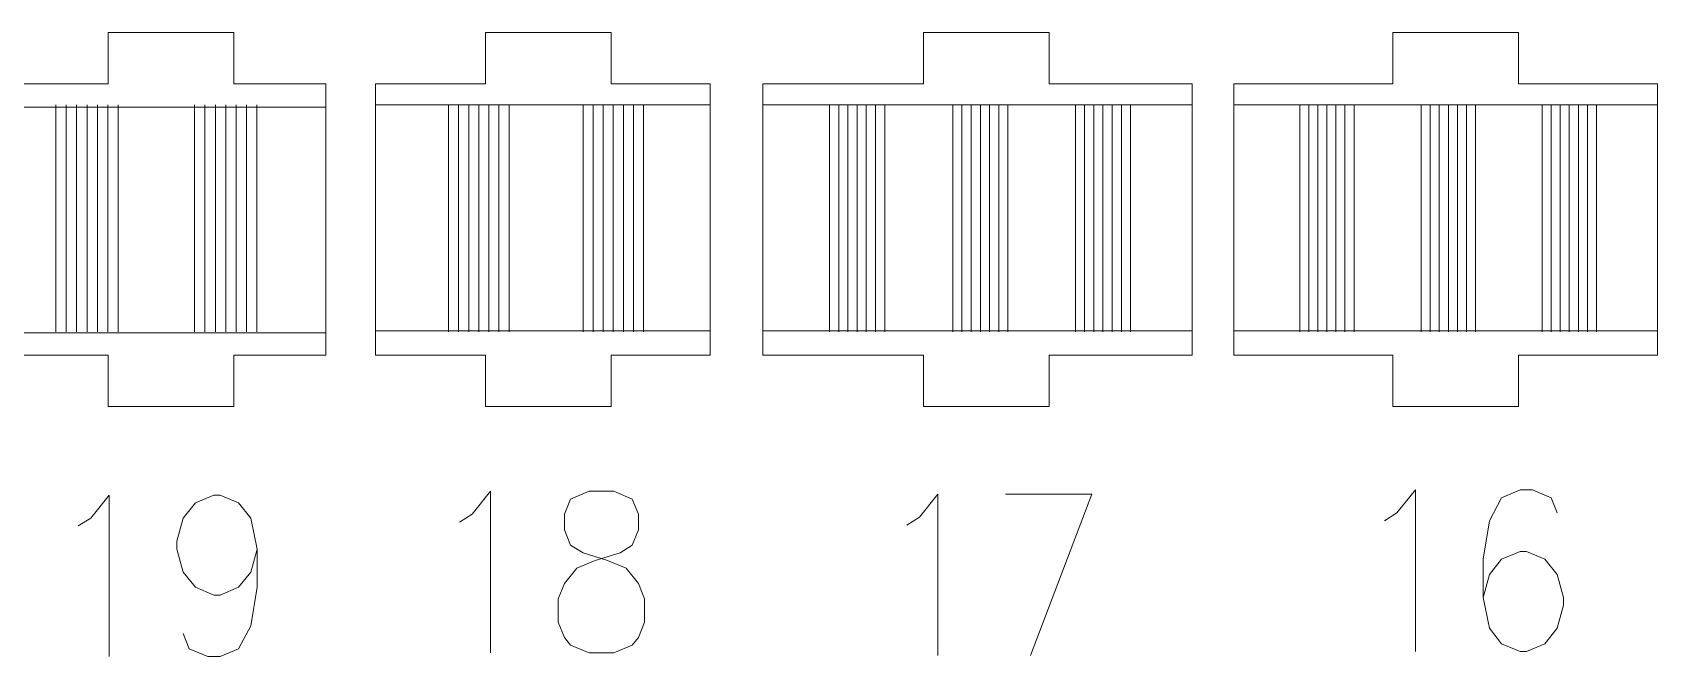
# Model space of a CAD drawing. Header units: millimetres. Extents: x -178 to 174, y -133 to 130.
# Drawn here: x 68.5 to 173.1, y 88.7 to 128.9 of the extents above; entities that cross this region are included whole.
import ezdxf

# ---------------------------------------------------------------- set-up
doc = ezdxf.new("R2010")
doc.units = ezdxf.units.MM
doc.header["$MEASUREMENT"] = 0
doc.layers.add('Layer 1', color=7, linetype='Continuous')

msp = doc.modelspace()

# ---------------------------------------------------------------- linework, layer by layer
at = {"layer": 'Layer 1', "lineweight": 9}
for points in [[(87.4015, 121.4609), (87.4015, 121.4609), (87.4015, 125.5508), (87.4015, 125.5508), (87.4015, 125.5508), (87.4015, 125.5508), (81.4887, 125.5508), (81.4887, 125.5508), (81.4887, 125.5508), (81.4887, 125.5508), (81.4887, 128.8528), (81.4887, 128.8528), (81.4887, 128.8528), (81.4887, 128.8528), (73.3983, 128.8528), (73.3983, 128.8528), (73.3983, 128.8528), (73.3983, 128.8528), (73.3983, 125.5508), (73.3983, 125.5508), (73.3983, 125.5508), (73.3983, 125.5508), (65.1633, 125.5508), (65.1633, 125.5508), (65.1633, 125.5508), (65.1633, 125.5508), (65.1633, 121.4609), (65.1633, 121.4609)], [(112.1555, 121.4609), (112.1555, 121.4609), (112.1555, 125.5508), (112.1555, 125.5508), (112.1555, 125.5508), (112.1555, 125.5508), (105.7755, 125.5508), (105.7755, 125.5508), (105.7755, 125.5508), (105.7755, 125.5508), (105.7755, 128.8528), (105.7755, 128.8528), (105.7755, 128.8528), (105.7755, 128.8528), (97.6852, 128.8528), (97.6852, 128.8528), (97.6852, 128.8528), (97.6852, 128.8528), (97.6852, 125.5508), (97.6852, 125.5508), (97.6852, 125.5508), (97.6852, 125.5508), (90.5948, 125.5508), (90.5948, 125.5508), (90.5948, 125.5508), (90.5948, 125.5508), (90.5948, 121.4609), (90.5948, 121.4609)], [(143.1831, 121.4609), (143.1831, 121.4609), (143.1831, 125.5508), (143.1831, 125.5508), (143.1831, 125.5508), (143.1831, 125.5508), (133.9825, 125.5508), (133.9825, 125.5508), (133.9825, 125.5508), (133.9825, 125.5508), (133.9825, 128.8528), (133.9825, 128.8528), (133.9825, 128.8528), (133.9825, 128.8528), (125.8922, 128.8528), (125.8922, 128.8528), (125.8922, 128.8528), (125.8922, 128.8528), (125.8922, 125.5508), (125.8922, 125.5508), (125.8922, 125.5508), (125.8922, 125.5508), (115.5408, 125.5508), (115.5408, 125.5508), (115.5408, 125.5508), (115.5408, 125.5508), (115.5408, 121.4609), (115.5408, 121.4609)], [(173.1414, 121.4609), (173.1414, 121.4609), (173.1414, 125.5508), (173.1414, 125.5508), (173.1414, 125.5508), (173.1414, 125.5508), (164.198, 125.5508), (164.198, 125.5508), (164.198, 125.5508), (164.198, 125.5508), (164.198, 128.8528), (164.198, 128.8528), (164.198, 128.8528), (164.198, 128.8528), (156.1077, 128.8528), (156.1077, 128.8528), (156.1077, 128.8528), (156.1077, 128.8528), (156.1077, 125.5508), (156.1077, 125.5508), (156.1077, 125.5508), (156.1077, 125.5508), (145.8684, 125.5508), (145.8684, 125.5508), (145.8684, 125.5508), (145.8684, 125.5508), (145.8684, 121.4609), (145.8684, 121.4609)], [(65.1633, 112.5822), (65.1633, 112.5822), (65.1633, 108.0884), (65.1633, 108.0884), (65.1633, 108.0884), (65.1633, 108.0884), (73.3983, 108.0884), (73.3983, 108.0884), (73.3983, 108.0884), (73.3983, 108.0884), (73.3983, 104.7864), (73.3983, 104.7864), (73.3983, 104.7864), (73.3983, 104.7864), (81.4887, 104.7864), (81.4887, 104.7864), (81.4887, 104.7864), (81.4887, 104.7864), (81.4887, 108.0884), (81.4887, 108.0884), (81.4887, 108.0884), (81.4887, 108.0884), (87.4015, 108.0884), (87.4015, 108.0884), (87.4015, 108.0884), (87.4015, 108.0884), (87.4015, 112.5822), (87.4015, 112.5822)], [(90.5948, 112.5822), (90.5948, 112.5822), (90.5948, 108.0884), (90.5948, 108.0884), (90.5948, 108.0884), (90.5948, 108.0884), (97.6852, 108.0884), (97.6852, 108.0884), (97.6852, 108.0884), (97.6852, 108.0884), (97.6852, 104.7864), (97.6852, 104.7864), (97.6852, 104.7864), (97.6852, 104.7864), (105.7755, 104.7864), (105.7755, 104.7864), (105.7755, 104.7864), (105.7755, 104.7864), (105.7755, 108.0884), (105.7755, 108.0884), (105.7755, 108.0884), (105.7755, 108.0884), (112.1555, 108.0884), (112.1555, 108.0884), (112.1555, 108.0884), (112.1555, 108.0884), (112.1555, 112.5822), (112.1555, 112.5822)], [(115.5408, 112.5822), (115.5408, 112.5822), (115.5408, 108.0884), (115.5408, 108.0884), (115.5408, 108.0884), (115.5408, 108.0884), (125.8922, 108.0884), (125.8922, 108.0884), (125.8922, 108.0884), (125.8922, 108.0884), (125.8922, 104.7864), (125.8922, 104.7864), (125.8922, 104.7864), (125.8922, 104.7864), (133.9825, 104.7864), (133.9825, 104.7864), (133.9825, 104.7864), (133.9825, 104.7864), (133.9825, 108.0884), (133.9825, 108.0884), (133.9825, 108.0884), (133.9825, 108.0884), (143.1831, 108.0884), (143.1831, 108.0884), (143.1831, 108.0884), (143.1831, 108.0884), (143.1831, 112.5822), (143.1831, 112.5822)], [(145.8684, 112.5822), (145.8684, 112.5822), (145.8684, 108.0884), (145.8684, 108.0884), (145.8684, 108.0884), (145.8684, 108.0884), (156.1077, 108.0884), (156.1077, 108.0884), (156.1077, 108.0884), (156.1077, 108.0884), (156.1077, 104.7864), (156.1077, 104.7864), (156.1077, 104.7864), (156.1077, 104.7864), (164.198, 104.7864), (164.198, 104.7864), (164.198, 104.7864), (164.198, 104.7864), (164.198, 108.0884), (164.198, 108.0884), (164.198, 108.0884), (164.198, 108.0884), (173.1414, 108.0884), (173.1414, 108.0884), (173.1414, 108.0884), (173.1414, 108.0884), (173.1414, 112.5822), (173.1414, 112.5822)]]:
    msp.add_open_spline(points, degree=3, knots=[0, 0, 0, 0, 0.125, 0.125, 0.125, 0.125, 0.25, 0.25, 0.25, 0.25, 0.375, 0.375, 0.375, 0.375, 0.5, 0.5, 0.5, 0.5, 0.625, 0.625, 0.625, 0.625, 0.75, 0.75, 0.75, 0.75, 1, 1, 1, 1], dxfattribs=at)
at = {"layer": 'Layer 1', "color": 1, "lineweight": 9}
for points in [[(87.4015, 124.0557), (87.4015, 124.0557), (65.1633, 124.0557), (65.1633, 124.0557)], [(112.1555, 124.188), (112.1555, 124.188), (90.5948, 124.188), (90.5948, 124.188)], [(143.1831, 124.188), (143.1831, 124.188), (115.5408, 124.188), (115.5408, 124.188)], [(173.1414, 124.188), (173.1414, 124.188), (145.8684, 124.188), (145.8684, 124.188)], [(87.4015, 120.8987), (87.4015, 120.8987), (87.4015, 121.4609), (87.4015, 121.4609)], [(90.5948, 120.8987), (90.5948, 120.8987), (90.5948, 121.4609), (90.5948, 121.4609)], [(112.1555, 120.8987), (112.1555, 120.8987), (112.1555, 121.4609), (112.1555, 121.4609)], [(115.5408, 120.8987), (115.5408, 120.8987), (115.5408, 121.4609), (115.5408, 121.4609)], [(143.1831, 120.8987), (143.1831, 120.8987), (143.1831, 121.4609), (143.1831, 121.4609)], [(145.8684, 120.8987), (145.8684, 120.8987), (145.8684, 121.4609), (145.8684, 121.4609)], [(173.1414, 120.8987), (173.1414, 120.8987), (173.1414, 121.4609), (173.1414, 121.4609)], [(87.4015, 112.5822), (87.4015, 112.5822), (87.4015, 113.1444), (87.4015, 113.1444)], [(90.5948, 112.5822), (90.5948, 112.5822), (90.5948, 113.1444), (90.5948, 113.1444)], [(112.1555, 112.5822), (112.1555, 112.5822), (112.1555, 113.1444), (112.1555, 113.1444)], [(115.5408, 112.5822), (115.5408, 112.5822), (115.5408, 113.1444), (115.5408, 113.1444)], [(143.1831, 112.5822), (143.1831, 112.5822), (143.1831, 113.1444), (143.1831, 113.1444)], [(145.8684, 112.5822), (145.8684, 112.5822), (145.8684, 113.1444), (145.8684, 113.1444)], [(173.1414, 112.5822), (173.1414, 112.5822), (173.1414, 113.1444), (173.1414, 113.1444)], [(87.4015, 109.5146), (87.4015, 109.5146), (65.1633, 109.5146), (65.1633, 109.5146)], [(112.1555, 109.6469), (112.1555, 109.6469), (90.5948, 109.6469), (90.5948, 109.6469)], [(143.1831, 109.6469), (143.1831, 109.6469), (115.5408, 109.6469), (115.5408, 109.6469)], [(173.1414, 109.6469), (173.1414, 109.6469), (145.8684, 109.6469), (145.8684, 109.6469)]]:
    msp.add_open_spline(points, degree=3, dxfattribs=at)
at = {"layer": 'Layer 1', "color": 5, "lineweight": 9}
for points in [[(70.0226, 109.5803), (70.0226, 109.5803), (70.0226, 124.188), (70.0226, 124.188)], [(70.6919, 109.5803), (70.6919, 109.5803), (70.6919, 124.188), (70.6919, 124.188)], [(71.3611, 109.5803), (71.3611, 109.5803), (71.3611, 124.188), (71.3611, 124.188)], [(72.0304, 109.5803), (72.0304, 109.5803), (72.0304, 124.188), (72.0304, 124.188)], [(72.6997, 109.5803), (72.6997, 109.5803), (72.6997, 124.188), (72.6997, 124.188)], [(73.3689, 109.5803), (73.3689, 109.5803), (73.3689, 124.188), (73.3689, 124.188)], [(74.0382, 109.5803), (74.0382, 109.5803), (74.0382, 124.188), (74.0382, 124.188)], [(78.9546, 109.5803), (78.9546, 109.5803), (78.9546, 124.188), (78.9546, 124.188)], [(79.6238, 109.5803), (79.6238, 109.5803), (79.6238, 124.188), (79.6238, 124.188)], [(80.2931, 109.5803), (80.2931, 109.5803), (80.2931, 124.188), (80.2931, 124.188)], [(80.9624, 109.5803), (80.9624, 109.5803), (80.9624, 124.188), (80.9624, 124.188)], [(81.6316, 109.5803), (81.6316, 109.5803), (81.6316, 124.188), (81.6316, 124.188)], [(82.3009, 109.5803), (82.3009, 109.5803), (82.3009, 124.188), (82.3009, 124.188)], [(82.9701, 109.5803), (82.9701, 109.5803), (82.9701, 124.188), (82.9701, 124.188)], [(95.3061, 109.5803), (95.3061, 109.5803), (95.3061, 124.188), (95.3061, 124.188)], [(95.955, 109.5803), (95.955, 109.5803), (95.955, 124.188), (95.955, 124.188)], [(96.6038, 109.5803), (96.6038, 109.5803), (96.6038, 124.188), (96.6038, 124.188)], [(97.2527, 109.5803), (97.2527, 109.5803), (97.2527, 124.188), (97.2527, 124.188)], [(97.9016, 109.5803), (97.9016, 109.5803), (97.9016, 124.188), (97.9016, 124.188)], [(98.5505, 109.5803), (98.5505, 109.5803), (98.5505, 124.188), (98.5505, 124.188)], [(99.1993, 109.5803), (99.1993, 109.5803), (99.1993, 124.188), (99.1993, 124.188)], [(103.966, 109.5803), (103.966, 109.5803), (103.966, 124.188), (103.966, 124.188)], [(104.6149, 109.5803), (104.6149, 109.5803), (104.6149, 124.188), (104.6149, 124.188)], [(105.2637, 109.5803), (105.2637, 109.5803), (105.2637, 124.188), (105.2637, 124.188)], [(105.9126, 109.5803), (105.9126, 109.5803), (105.9126, 124.188), (105.9126, 124.188)], [(106.5615, 109.5803), (106.5615, 109.5803), (106.5615, 124.188), (106.5615, 124.188)], [(107.2103, 109.5803), (107.2103, 109.5803), (107.2103, 124.188), (107.2103, 124.188)], [(107.8592, 109.5803), (107.8592, 109.5803), (107.8592, 124.188), (107.8592, 124.188)], [(119.8357, 109.5803), (119.8357, 109.5803), (119.8357, 124.188), (119.8357, 124.188)], [(120.4273, 109.5803), (120.4273, 109.5803), (120.4273, 124.188), (120.4273, 124.188)], [(121.0188, 109.5803), (121.0188, 109.5803), (121.0188, 124.188), (121.0188, 124.188)], [(121.6103, 109.5803), (121.6103, 109.5803), (121.6103, 124.188), (121.6103, 124.188)], [(122.2019, 109.5803), (122.2019, 109.5803), (122.2019, 124.188), (122.2019, 124.188)], [(122.7934, 109.5803), (122.7934, 109.5803), (122.7934, 124.188), (122.7934, 124.188)], [(123.385, 109.5803), (123.385, 109.5803), (123.385, 124.188), (123.385, 124.188)], [(127.7692, 109.5803), (127.7692, 109.5803), (127.7692, 124.188), (127.7692, 124.188)], [(128.3607, 109.5803), (128.3607, 109.5803), (128.3607, 124.188), (128.3607, 124.188)], [(128.9523, 109.5803), (128.9523, 109.5803), (128.9523, 124.188), (128.9523, 124.188)], [(129.5438, 109.5803), (129.5438, 109.5803), (129.5438, 124.188), (129.5438, 124.188)], [(130.1354, 109.5803), (130.1354, 109.5803), (130.1354, 124.188), (130.1354, 124.188)], [(130.7269, 109.5803), (130.7269, 109.5803), (130.7269, 124.188), (130.7269, 124.188)], [(131.3184, 109.5803), (131.3184, 109.5803), (131.3184, 124.188), (131.3184, 124.188)], [(135.6639, 109.5803), (135.6639, 109.5803), (135.6639, 124.188), (135.6639, 124.188)], [(136.2554, 109.5803), (136.2554, 109.5803), (136.2554, 124.188), (136.2554, 124.188)], [(136.847, 109.5803), (136.847, 109.5803), (136.847, 124.188), (136.847, 124.188)], [(137.4385, 109.5803), (137.4385, 109.5803), (137.4385, 124.188), (137.4385, 124.188)], [(138.0301, 109.5803), (138.0301, 109.5803), (138.0301, 124.188), (138.0301, 124.188)], [(138.6216, 109.5803), (138.6216, 109.5803), (138.6216, 124.188), (138.6216, 124.188)], [(139.2131, 109.5803), (139.2131, 109.5803), (139.2131, 124.188), (139.2131, 124.188)], [(150.1037, 109.5803), (150.1037, 109.5803), (150.1037, 124.188), (150.1037, 124.188)], [(150.687, 109.5803), (150.687, 109.5803), (150.687, 124.188), (150.687, 124.188)], [(151.2703, 109.5803), (151.2703, 109.5803), (151.2703, 124.188), (151.2703, 124.188)], [(151.8537, 109.5803), (151.8537, 109.5803), (151.8537, 124.188), (151.8537, 124.188)], [(152.437, 109.5803), (152.437, 109.5803), (152.437, 124.188), (152.437, 124.188)], [(153.0203, 109.5803), (153.0203, 109.5803), (153.0203, 124.188), (153.0203, 124.188)], [(153.6036, 109.5803), (153.6036, 109.5803), (153.6036, 124.188), (153.6036, 124.188)], [(157.927, 109.5803), (157.927, 109.5803), (157.927, 124.188), (157.927, 124.188)], [(158.5103, 109.5803), (158.5103, 109.5803), (158.5103, 124.188), (158.5103, 124.188)], [(159.0937, 109.5803), (159.0937, 109.5803), (159.0937, 124.188), (159.0937, 124.188)], [(159.677, 109.5803), (159.677, 109.5803), (159.677, 124.188), (159.677, 124.188)], [(160.2603, 109.5803), (160.2603, 109.5803), (160.2603, 124.188), (160.2603, 124.188)], [(160.8436, 109.5803), (160.8436, 109.5803), (160.8436, 124.188), (160.8436, 124.188)], [(161.427, 109.5803), (161.427, 109.5803), (161.427, 124.188), (161.427, 124.188)], [(165.7121, 109.5803), (165.7121, 109.5803), (165.7121, 124.188), (165.7121, 124.188)], [(166.2954, 109.5803), (166.2954, 109.5803), (166.2954, 124.188), (166.2954, 124.188)], [(166.8788, 109.5803), (166.8788, 109.5803), (166.8788, 124.188), (166.8788, 124.188)], [(167.4621, 109.5803), (167.4621, 109.5803), (167.4621, 124.188), (167.4621, 124.188)], [(168.0454, 109.5803), (168.0454, 109.5803), (168.0454, 124.188), (168.0454, 124.188)], [(168.6287, 109.5803), (168.6287, 109.5803), (168.6287, 124.188), (168.6287, 124.188)], [(169.212, 109.5803), (169.212, 109.5803), (169.212, 124.188), (169.212, 124.188)]]:
    msp.add_open_spline(points, degree=3, dxfattribs=at)
at = {"layer": 'Layer 1', "lineweight": 9}
for points in [[(87.4015, 113.1444), (87.4015, 113.1444), (87.4015, 120.8987), (87.4015, 120.8987)], [(90.5948, 120.8987), (90.5948, 120.8987), (90.5948, 113.1444), (90.5948, 113.1444)], [(112.1555, 113.1444), (112.1555, 113.1444), (112.1555, 120.8987), (112.1555, 120.8987)], [(115.5408, 120.8987), (115.5408, 120.8987), (115.5408, 113.1444), (115.5408, 113.1444)], [(143.1831, 113.1444), (143.1831, 113.1444), (143.1831, 120.8987), (143.1831, 120.8987)], [(145.8684, 120.8987), (145.8684, 120.8987), (145.8684, 113.1444), (145.8684, 113.1444)], [(173.1414, 113.1444), (173.1414, 113.1444), (173.1414, 120.8987), (173.1414, 120.8987)]]:
    msp.add_open_spline(points, degree=3, dxfattribs=at)
at = {"layer": 'Layer 1', "color": 1, "lineweight": 9}
for points, knots in [([(155.5653, 97.4232), (155.5653, 97.4232), (156.3634, 97.928), (156.3634, 97.928), (156.3634, 97.928), (156.3634, 97.928), (157.5545, 99.4125), (157.5545, 99.4125), (157.5545, 99.4125), (157.5545, 99.4125), (157.5545, 89.0211), (157.5545, 89.0211)], [0, 0, 0, 0, 0.25, 0.25, 0.25, 0.25, 0.5, 0.5, 0.5, 0.5, 1, 1, 1, 1]), ([(166.678, 97.928), (166.678, 97.928), (166.2849, 98.9078), (166.2849, 98.9078), (166.2849, 98.9078), (166.2849, 98.9078), (165.0939, 99.4125), (165.0939, 99.4125), (165.0939, 99.4125), (165.0939, 99.4125), (164.2959, 99.4125), (164.2959, 99.4125), (164.2959, 99.4125), (164.2959, 99.4125), (163.1048, 98.9078), (163.1048, 98.9078), (163.1048, 98.9078), (163.1048, 98.9078), (162.3187, 97.4232), (162.3187, 97.4232), (162.3187, 97.4232), (162.3187, 97.4232), (161.9137, 94.959), (161.9137, 94.959), (161.9137, 94.959), (161.9137, 94.959), (161.9137, 92.4799), (161.9137, 92.4799), (161.9137, 92.4799), (161.9137, 92.4799), (162.3187, 90.5056), (162.3187, 90.5056), (162.3187, 90.5056), (162.3187, 90.5056), (163.1048, 89.5109), (163.1048, 89.5109), (163.1048, 89.5109), (163.1048, 89.5109), (164.2959, 89.0211), (164.2959, 89.0211), (164.2959, 89.0211), (164.2959, 89.0211), (164.7008, 89.0211), (164.7008, 89.0211), (164.7008, 89.0211), (164.7008, 89.0211), (165.8919, 89.5109), (165.8919, 89.5109), (165.8919, 89.5109), (165.8919, 89.5109), (166.678, 90.5056), (166.678, 90.5056), (166.678, 90.5056), (166.678, 90.5056), (167.083, 91.9901), (167.083, 91.9901), (167.083, 91.9901), (167.083, 91.9901), (167.083, 92.4799), (167.083, 92.4799), (167.083, 92.4799), (167.083, 92.4799), (166.678, 93.9644), (166.678, 93.9644), (166.678, 93.9644), (166.678, 93.9644), (165.8919, 94.959), (165.8919, 94.959), (165.8919, 94.959), (165.8919, 94.959), (164.7008, 95.4489), (164.7008, 95.4489), (164.7008, 95.4489), (164.7008, 95.4489), (164.2959, 95.4489), (164.2959, 95.4489), (164.2959, 95.4489), (164.2959, 95.4489), (163.1048, 94.959), (163.1048, 94.959), (163.1048, 94.959), (163.1048, 94.959), (162.3187, 93.9644), (162.3187, 93.9644), (162.3187, 93.9644), (162.3187, 93.9644), (161.9137, 92.4799), (161.9137, 92.4799)], [0, 0, 0, 0, 0.04347826, 0.04347826, 0.04347826, 0.04347826, 0.08695652, 0.08695652, 0.08695652, 0.08695652, 0.13043478, 0.13043478, 0.13043478, 0.13043478, 0.17391304, 0.17391304, 0.17391304, 0.17391304, 0.2173913, 0.2173913, 0.2173913, 0.2173913, 0.26086957, 0.26086957, 0.26086957, 0.26086957, 0.30434783, 0.30434783, 0.30434783, 0.30434783, 0.34782609, 0.34782609, 0.34782609, 0.34782609, 0.39130435, 0.39130435, 0.39130435, 0.39130435, 0.43478261, 0.43478261, 0.43478261, 0.43478261, 0.47826087, 0.47826087, 0.47826087, 0.47826087, 0.52173913, 0.52173913, 0.52173913, 0.52173913, 0.56521739, 0.56521739, 0.56521739, 0.56521739, 0.60869565, 0.60869565, 0.60869565, 0.60869565, 0.65217391, 0.65217391, 0.65217391, 0.65217391, 0.69565217, 0.69565217, 0.69565217, 0.69565217, 0.73913043, 0.73913043, 0.73913043, 0.73913043, 0.7826087, 0.7826087, 0.7826087, 0.7826087, 0.82608696, 0.82608696, 0.82608696, 0.82608696, 0.86956522, 0.86956522, 0.86956522, 0.86956522, 0.91304348, 0.91304348, 0.91304348, 0.91304348, 1, 1, 1, 1]), ([(71.4654, 97.0944), (71.4654, 97.0944), (72.2634, 97.5991), (72.2634, 97.5991), (72.2634, 97.5991), (72.2634, 97.5991), (73.4546, 99.0835), (73.4546, 99.0835), (73.4546, 99.0835), (73.4546, 99.0835), (73.4546, 88.6921), (73.4546, 88.6921)], [0, 0, 0, 0, 0.25, 0.25, 0.25, 0.25, 0.5, 0.5, 0.5, 0.5, 1, 1, 1, 1]), ([(82.9831, 95.6099), (82.9831, 95.6099), (82.5781, 94.1253), (82.5781, 94.1253), (82.5781, 94.1253), (82.5781, 94.1253), (81.792, 93.1456), (81.792, 93.1456), (81.792, 93.1456), (81.792, 93.1456), (80.6009, 92.6409), (80.6009, 92.6409), (80.6009, 92.6409), (80.6009, 92.6409), (80.196, 92.6409), (80.196, 92.6409), (80.196, 92.6409), (80.196, 92.6409), (79.0049, 93.1456), (79.0049, 93.1456), (79.0049, 93.1456), (79.0049, 93.1456), (78.2188, 94.1253), (78.2188, 94.1253), (78.2188, 94.1253), (78.2188, 94.1253), (77.8138, 95.6099), (77.8138, 95.6099), (77.8138, 95.6099), (77.8138, 95.6099), (77.8138, 96.1145), (77.8138, 96.1145), (77.8138, 96.1145), (77.8138, 96.1145), (78.2188, 97.5991), (78.2188, 97.5991), (78.2188, 97.5991), (78.2188, 97.5991), (79.0049, 98.5789), (79.0049, 98.5789), (79.0049, 98.5789), (79.0049, 98.5789), (80.196, 99.0835), (80.196, 99.0835), (80.196, 99.0835), (80.196, 99.0835), (80.6009, 99.0835), (80.6009, 99.0835), (80.6009, 99.0835), (80.6009, 99.0835), (81.792, 98.5789), (81.792, 98.5789), (81.792, 98.5789), (81.792, 98.5789), (82.5781, 97.5991), (82.5781, 97.5991), (82.5781, 97.5991), (82.5781, 97.5991), (82.9831, 95.6099), (82.9831, 95.6099), (82.9831, 95.6099), (82.9831, 95.6099), (82.9831, 93.1456), (82.9831, 93.1456), (82.9831, 93.1456), (82.9831, 93.1456), (82.5781, 90.6665), (82.5781, 90.6665), (82.5781, 90.6665), (82.5781, 90.6665), (81.792, 89.1819), (81.792, 89.1819), (81.792, 89.1819), (81.792, 89.1819), (80.6009, 88.6921), (80.6009, 88.6921), (80.6009, 88.6921), (80.6009, 88.6921), (79.8029, 88.6921), (79.8029, 88.6921), (79.8029, 88.6921), (79.8029, 88.6921), (78.6118, 89.1819), (78.6118, 89.1819), (78.6118, 89.1819), (78.6118, 89.1819), (78.2188, 90.1766), (78.2188, 90.1766)], [0, 0, 0, 0, 0.04347826, 0.04347826, 0.04347826, 0.04347826, 0.08695652, 0.08695652, 0.08695652, 0.08695652, 0.13043478, 0.13043478, 0.13043478, 0.13043478, 0.17391304, 0.17391304, 0.17391304, 0.17391304, 0.2173913, 0.2173913, 0.2173913, 0.2173913, 0.26086957, 0.26086957, 0.26086957, 0.26086957, 0.30434783, 0.30434783, 0.30434783, 0.30434783, 0.34782609, 0.34782609, 0.34782609, 0.34782609, 0.39130435, 0.39130435, 0.39130435, 0.39130435, 0.43478261, 0.43478261, 0.43478261, 0.43478261, 0.47826087, 0.47826087, 0.47826087, 0.47826087, 0.52173913, 0.52173913, 0.52173913, 0.52173913, 0.56521739, 0.56521739, 0.56521739, 0.56521739, 0.60869565, 0.60869565, 0.60869565, 0.60869565, 0.65217391, 0.65217391, 0.65217391, 0.65217391, 0.69565217, 0.69565217, 0.69565217, 0.69565217, 0.73913043, 0.73913043, 0.73913043, 0.73913043, 0.7826087, 0.7826087, 0.7826087, 0.7826087, 0.82608696, 0.82608696, 0.82608696, 0.82608696, 0.86956522, 0.86956522, 0.86956522, 0.86956522, 0.91304348, 0.91304348, 0.91304348, 0.91304348, 1, 1, 1, 1]), ([(96.0193, 97.3383), (96.0193, 97.3383), (96.8173, 97.843), (96.8173, 97.843), (96.8173, 97.843), (96.8173, 97.843), (98.0084, 99.3275), (98.0084, 99.3275), (98.0084, 99.3275), (98.0084, 99.3275), (98.0084, 88.9361), (98.0084, 88.9361)], [0, 0, 0, 0, 0.25, 0.25, 0.25, 0.25, 0.5, 0.5, 0.5, 0.5, 1, 1, 1, 1]), ([(104.3568, 99.3275), (104.3568, 99.3275), (103.1657, 98.8228), (103.1657, 98.8228), (103.1657, 98.8228), (103.1657, 98.8228), (102.7726, 97.843), (102.7726, 97.843), (102.7726, 97.843), (102.7726, 97.843), (102.7726, 96.8484), (102.7726, 96.8484), (102.7726, 96.8484), (102.7726, 96.8484), (103.1657, 95.8538), (103.1657, 95.8538), (103.1657, 95.8538), (103.1657, 95.8538), (103.9637, 95.3639), (103.9637, 95.3639), (103.9637, 95.3639), (103.9637, 95.3639), (105.5478, 94.874), (105.5478, 94.874), (105.5478, 94.874), (105.5478, 94.874), (106.7389, 94.3693), (106.7389, 94.3693), (106.7389, 94.3693), (106.7389, 94.3693), (107.5369, 93.3895), (107.5369, 93.3895), (107.5369, 93.3895), (107.5369, 93.3895), (107.93, 92.3949), (107.93, 92.3949), (107.93, 92.3949), (107.93, 92.3949), (107.93, 90.9104), (107.93, 90.9104), (107.93, 90.9104), (107.93, 90.9104), (107.5369, 89.9158), (107.5369, 89.9158), (107.5369, 89.9158), (107.5369, 89.9158), (107.132, 89.4259), (107.132, 89.4259), (107.132, 89.4259), (107.132, 89.4259), (105.9409, 88.9361), (105.9409, 88.9361), (105.9409, 88.9361), (105.9409, 88.9361), (104.3568, 88.9361), (104.3568, 88.9361), (104.3568, 88.9361), (104.3568, 88.9361), (103.1657, 89.4259), (103.1657, 89.4259), (103.1657, 89.4259), (103.1657, 89.4259), (102.7726, 89.9158), (102.7726, 89.9158), (102.7726, 89.9158), (102.7726, 89.9158), (102.3677, 90.9104), (102.3677, 90.9104), (102.3677, 90.9104), (102.3677, 90.9104), (102.3677, 92.3949), (102.3677, 92.3949), (102.3677, 92.3949), (102.3677, 92.3949), (102.7726, 93.3895), (102.7726, 93.3895), (102.7726, 93.3895), (102.7726, 93.3895), (103.5588, 94.3693), (103.5588, 94.3693), (103.5588, 94.3693), (103.5588, 94.3693), (104.7498, 94.874), (104.7498, 94.874), (104.7498, 94.874), (104.7498, 94.874), (106.3459, 95.3639), (106.3459, 95.3639), (106.3459, 95.3639), (106.3459, 95.3639), (107.132, 95.8538), (107.132, 95.8538), (107.132, 95.8538), (107.132, 95.8538), (107.5369, 96.8484), (107.5369, 96.8484), (107.5369, 96.8484), (107.5369, 96.8484), (107.5369, 97.843), (107.5369, 97.843), (107.5369, 97.843), (107.5369, 97.843), (107.132, 98.8228), (107.132, 98.8228), (107.132, 98.8228), (107.132, 98.8228), (105.9409, 99.3275), (105.9409, 99.3275), (105.9409, 99.3275), (105.9409, 99.3275), (104.3568, 99.3275), (104.3568, 99.3275)], [0, 0, 0, 0, 0.03448276, 0.03448276, 0.03448276, 0.03448276, 0.06896552, 0.06896552, 0.06896552, 0.06896552, 0.10344828, 0.10344828, 0.10344828, 0.10344828, 0.13793103, 0.13793103, 0.13793103, 0.13793103, 0.17241379, 0.17241379, 0.17241379, 0.17241379, 0.20689655, 0.20689655, 0.20689655, 0.20689655, 0.24137931, 0.24137931, 0.24137931, 0.24137931, 0.27586207, 0.27586207, 0.27586207, 0.27586207, 0.31034483, 0.31034483, 0.31034483, 0.31034483, 0.34482759, 0.34482759, 0.34482759, 0.34482759, 0.37931034, 0.37931034, 0.37931034, 0.37931034, 0.4137931, 0.4137931, 0.4137931, 0.4137931, 0.44827586, 0.44827586, 0.44827586, 0.44827586, 0.48275862, 0.48275862, 0.48275862, 0.48275862, 0.51724138, 0.51724138, 0.51724138, 0.51724138, 0.55172414, 0.55172414, 0.55172414, 0.55172414, 0.5862069, 0.5862069, 0.5862069, 0.5862069, 0.62068966, 0.62068966, 0.62068966, 0.62068966, 0.65517241, 0.65517241, 0.65517241, 0.65517241, 0.68965517, 0.68965517, 0.68965517, 0.68965517, 0.72413793, 0.72413793, 0.72413793, 0.72413793, 0.75862069, 0.75862069, 0.75862069, 0.75862069, 0.79310345, 0.79310345, 0.79310345, 0.79310345, 0.82758621, 0.82758621, 0.82758621, 0.82758621, 0.86206897, 0.86206897, 0.86206897, 0.86206897, 0.89655172, 0.89655172, 0.89655172, 0.89655172, 0.93103448, 0.93103448, 0.93103448, 0.93103448, 1, 1, 1, 1]), ([(124.8192, 97.1486), (124.8192, 97.1486), (125.6172, 97.6534), (125.6172, 97.6534), (125.6172, 97.6534), (125.6172, 97.6534), (126.8084, 99.1378), (126.8084, 99.1378), (126.8084, 99.1378), (126.8084, 99.1378), (126.8084, 88.7464), (126.8084, 88.7464)], [0, 0, 0, 0, 0.25, 0.25, 0.25, 0.25, 0.5, 0.5, 0.5, 0.5, 1, 1, 1, 1]), ([(131.1676, 99.1378), (131.1676, 99.1378), (136.73, 99.1378), (136.73, 99.1378), (136.73, 99.1378), (136.73, 99.1378), (132.7636, 88.7464), (132.7636, 88.7464)], [0, 0, 0, 0, 0.33333333, 0.33333333, 0.33333333, 0.33333333, 1, 1, 1, 1])]:
    msp.add_open_spline(points, degree=3, knots=knots, dxfattribs=at)

doc.saveas('drawing.dxf')
